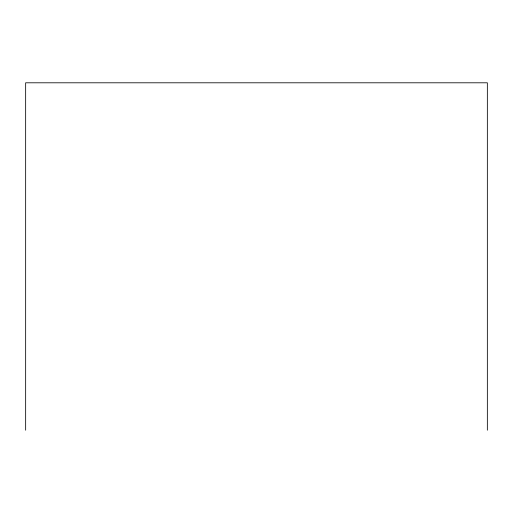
<?xml version="1.0" encoding="UTF-8"?>
<svg xmlns="http://www.w3.org/2000/svg" width="513" height="513" viewBox="0 0 513 513"><rect width="100%" height="100%" fill="white"/><g stroke="black" fill="none" stroke-linecap="round" stroke-linejoin="round"><path stroke-width="0.77" d="M487.35 430.202L487.35 82.798L25.65 82.798L25.65 430.202"/></g></svg>
